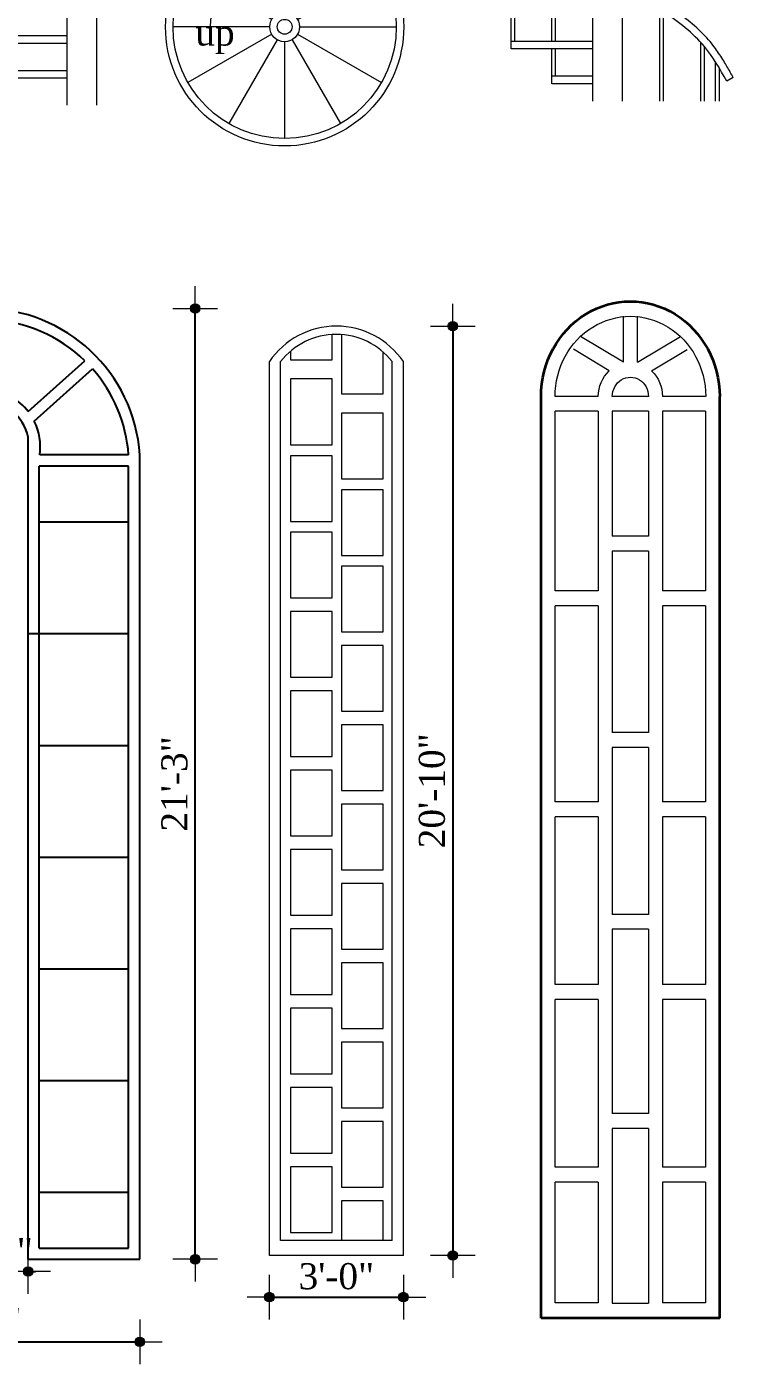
# Model space of a CAD drawing. Header units: inches. Extents: x 244 to 65245, y -2247 to 11745.
# Drawn here: x 62845 to 63034.9, y 9172.4 to 9531.5 of the extents above; entities that cross this region are included whole.
import ezdxf

# ---------------------------------------------------------------- set-up
doc = ezdxf.new("R2010")
doc.units = ezdxf.units.IN
doc.header["$MEASUREMENT"] = 0
for name, color, linetype, lineweight in [('DIMENSION', 115, 'Continuous', 15), ('DOOR & WIN', 11, 'Continuous', 25), ('ELEVATION', 30, 'Continuous', 35), ('hatch', 12, 'Continuous', 9), ('WINDOW', 5, 'Continuous', 18), ('WINDOW ELEVATION', 5, 'Continuous', 18)]:
    doc.layers.add(name, color=color, linetype=linetype, lineweight=lineweight)
doc.styles.add('7 INCH', font='times.ttf', dxfattribs={"height": 7})
doc.styles.add('NAVARAJ', font='times.ttf', dxfattribs={"height": 9})
doc.dimstyles.new('7 INCH', dxfattribs={"dimscale": 0, "dimtxt": 7, "dimasz": 1, "dimexe": 2, "dimexo": 9, "dimgap": 2, "dimtad": 1, "dimdec": 0, "dimzin": 3, "dimdsep": 46, "dimlunit": 4, "dimtxsty": '7 INCH', "dimblk": 'DIM', "dimcen": 3, "dimdle": 3, "dimse1": 1, "dimse2": 1, "dimclrd": 256, "dimclre": 256, "dimclrt": 7, "dimadec": 1, "dimazin": 2, "dimtfac": 1, "dimtdec": 0, "dimtix": 1, "dimtofl": 0, "dimtmove": 2, "dimatfit": 3, "dimldrblk": 'DIM', "dimfxl": 2, "dimfrac": 2, "dimtolj": 2, "dimtzin": 0, "dimarcsym": 0})

# ---------------------------------------------------------------- blocks, each defined once
blk = doc.blocks.new('DIM')
at = {"layer": 'DIMENSION'}
h = blk.add_hatch(color=256, dxfattribs=at)
h.paths.add_polyline_path([(0, 1.28), (0, 0), (1.28, 0, 0.414214)])
h.paths.add_polyline_path([(1.28, 0), (0, 0), (0, -1.28, 0.414214)])
h.paths.add_polyline_path([(0, 0), (-1.28, 0, 0.414214), (0, -1.28)])
h.paths.add_polyline_path([(0, 1.28, 0.414214), (-1.28, 0), (0, 0)])
for p, q in [((0, 6), (0, -6)), ((-6, 0), (6, 0))]:
    blk.add_line(p, q, dxfattribs=at)
blk.add_circle((0, 0), 1.28, dxfattribs=at)
blk = doc.blocks.new('*D296')
at = {"layer": 'Defpoints', "color": 0, "lineweight": -2, "ltscale": 2, "transparency": 16777216}
for p in [(62928.22, 9451.1), (62928.22, 9201.56), (62959.49, 9201.56)]:
    blk.add_point(p, dxfattribs=at)
at = {"layer": 'DIMENSION', "lineweight": -2, "ltscale": 2, "transparency": 16777216}
blk.add_line((62959.49, 9450.1), (62959.49, 9202.56), dxfattribs=at)
for p, rotation in [((62959.49, 9451.1), 90), ((62959.49, 9201.56), 270)]:
    blk.add_blockref('DIM', p, dxfattribs=dict(at, rotation=rotation))
at = {"layer": 'DIMENSION', "color": 7, "ltscale": 2, "transparency": 16777216, "insert": (62953.93, 9326.33), "char_height": 7, "attachment_point": 5, "rotation": 90, "style": '7 INCH'}
blk.add_mtext('\\A2;20\'-10"', dxfattribs=at)
blk = doc.blocks.new('*D297')
at = {"layer": 'Defpoints', "color": 0, "lineweight": -2, "ltscale": 2, "transparency": 16777216}
for p in [(62910.22, 9201.17), (62946.22, 9201.56), (62946.22, 9190.39)]:
    blk.add_point(p, dxfattribs=at)
at = {"layer": 'DIMENSION', "lineweight": -2, "ltscale": 2, "transparency": 16777216}
blk.add_line((62911.22, 9190.39), (62945.22, 9190.39), dxfattribs=at)
at = {"layer": 'DIMENSION', "lineweight": -2, "ltscale": 2, "transparency": 16777216, "rotation": 180}
blk.add_blockref('DIM', (62910.22, 9190.39), dxfattribs=at)
at = {"layer": 'DIMENSION', "lineweight": -2, "ltscale": 2, "transparency": 16777216}
blk.add_blockref('DIM', (62946.22, 9190.39), dxfattribs=at)
at = {"layer": 'DIMENSION', "color": 7, "ltscale": 2, "transparency": 16777216, "insert": (62928.22, 9195.95), "char_height": 7, "attachment_point": 5, "style": '7 INCH'}
blk.add_mtext('\\A2;3\'-0"', dxfattribs=at)
blk = doc.blocks.new('RST1')
at = {"color": 1}
for p, q in [((-4, 185), (-9, 170)), ((-4, 185), (1, 170)), ((-9, 170), (1, 170)), ((-8, 131.63), (-8, 170)), ((0, 127.02), (0, 170)), ((-8, 0), (-8, 129.32)), ((0, 0), (0, 124.7))]:
    blk.add_line(p, q, dxfattribs=at)
for p, q in [((-29.98, 110), (-29.98, 148)), ((-28.98, 112), (-28.98, 144.39)), ((-19, 100.67), (-19, 136.2)), ((-18, 102.67), (-18, 135.5)), ((-4.5, 93.33), (-4.5, 127.31)), ((-3.5, 93.33), (-3.5, 126.74)), ((10, 84), (10, 118.25)), ((11, 74.67), (11, 117.52)), ((-19, 112), (-29.98, 112)), ((-8, 112), (-18, 112)), ((-19, 110), (-29.98, 110)), ((-8, 110), (-18, 110)), ((20.98, 74.67), (20.98, 108.85)), ((21.98, 65.33), (21.98, 107.85)), ((-19, 102.67), (-8, 102.67)), ((-19, 100.67), (-8, 100.67)), ((25, 65.33), (25, 95.15)), ((26, 63.33), (26, 96.4)), ((-8, 93.33), (0, 93.33)), ((-8, 91.33), (0, 91.33)), ((0, 84), (11, 84)), ((0, 82), (11, 82)), ((10, 74.67), (10, 82)), ((0, 74.67), (21.98, 74.67)), ((0, 72.67), (21.98, 72.67)), ((10, 65.33), (10, 72.67)), ((11, 65.33), (11, 72.67)), ((20.98, 65.33), (20.98, 72.67)), ((-18, 28), (-18, 64.68)), ((0, 65.33), (26, 65.33)), ((-19, 26), (-19, 64)), ((0, 63.33), (26, 63.33)), ((10, 56), (10, 63.33)), ((11, 56), (11, 63.33)), ((20.98, 56), (20.98, 63.33)), ((21.98, 54), (21.98, 63.33)), ((-29.98, 16.67), (-29.98, 54.67)), ((-28.98, 18.67), (-28.98, 55.81)), ((0, 56), (21.98, 56)), ((0, 54), (21.98, 54)), ((10, 46.67), (10, 54)), ((11, 44.67), (11, 54)), ((-33, 9.33), (-33, 50.46)), ((-34, 7.33), (-34, 48.82)), ((-37.74, 46.31), (-36, 45.33)), ((0, 46.67), (11, 46.67)), ((0, 44.67), (11, 44.67)), ((-8, 28), (-19, 28)), ((-8, 26), (-19, 26)), ((-29.98, 18.67), (-8, 18.67)), ((-29.98, 16.67), (-8, 16.67)), ((-34, 9.33), (-8, 9.33)), ((-34, 7.33), (-8, 7.33))]:
    blk.add_line(p, q)
at = {"color": 2}
for points, knots in [([(21.98, 92), (24.88, 94.83), (31.11, 101.33), (20.85, 112.07), (10.59, 120.87), (-4.03, 129.4), (-18.47, 137.53), (-26.41, 144.76), (-29.98, 148)], [75.262079, 75.262079, 75.262079, 75.262079, 86.368038, 97.473998, 111.885391, 129.552057, 147.218724, 161.630117, 161.630117, 161.630117, 161.630117]), ([(21.98, 94.82), (22.02, 94.86), (22.06, 94.9), (22.91, 95.78), (23.67, 96.63), (24.79, 98.12), (25.2, 98.76), (25.71, 99.83), (25.85, 100.26), (25.98, 100.91), (26, 101.14), (26, 101.6), (25.97, 101.85), (25.8, 102.61), (25.58, 103.17), (24.91, 104.38), (24.46, 105.02), (23.42, 106.32), (22.83, 106.97), (21.65, 108.19), (21.08, 108.75), (19.94, 109.86), (19.38, 110.4), (17.71, 111.96), (16.63, 112.94), (13.38, 115.73), (11.23, 117.41), (6.61, 120.64), (4.16, 122.2), (-0.77, 125.17), (-3.24, 126.6), (-8.19, 129.43), (-10.66, 130.84), (-14.77, 133.35), (-16.42, 134.41), (-19.18, 136.31), (-20.3, 137.12), (-22.49, 138.81), (-23.56, 139.68), (-26.44, 142.11), (-28.22, 143.7), (-29.98, 145.3)], [77.08352, 77.08352, 77.08352, 77.08352, 77.242412, 77.242412, 80.515182, 80.515182, 83.138564, 83.138564, 85.158074, 85.158074, 86.444492, 86.444492, 87.73091, 87.73091, 90.274846, 90.274846, 92.818782, 92.818782, 95.362719, 95.362719, 97.574631, 97.574631, 99.786544, 99.786544, 104.210369, 104.210369, 113.05802, 113.05802, 121.90567, 121.90567, 130.374239, 130.374239, 138.842807, 138.842807, 144.634712, 144.634712, 148.693251, 148.693251, 152.751791, 152.751791, 159.822746, 159.822746, 159.822746, 159.822746]), ([(11, 85.14), (12.06, 85.93), (13.09, 86.74), (15.93, 89.08), (17.72, 90.69), (20.01, 92.87), (20.43, 93.28), (20.9, 93.74), (20.94, 93.78), (20.98, 93.82)], [62.378398, 62.378398, 62.378398, 62.378398, 66.574405, 66.574405, 73.969642, 73.969642, 75.606027, 75.606027, 75.772325, 75.772325, 75.772325, 75.772325]), ([(0, 78), (1.64, 78.98), (3.26, 79.96), (6.1, 81.75), (7.34, 82.55), (9.03, 83.72), (9.52, 84.06), (10, 84.41)], [48.950943, 48.950943, 48.950943, 48.950943, 54.647719, 54.647719, 59.179168, 59.179168, 61.066304, 61.066304, 61.066304, 61.066304]), ([(-37.74, 46.31), (-37.47, 46.81), (-37.19, 47.3), (-36.34, 48.78), (-35.77, 49.78), (-34.47, 51.89), (-33.74, 53.01), (-32.49, 54.74), (-32.01, 55.36), (-30.39, 57.3), (-29.18, 58.53), (-26.41, 61.04), (-24.83, 62.29), (-22.11, 64.29), (-20.98, 65.07), (-18.73, 66.6), (-17.6, 67.34), (-14.2, 69.54), (-11.92, 70.95), (-9.08, 72.65), (-8.54, 72.97), (-8, 73.3)], [0, 0, 0, 0, 1.677595, 1.677595, 5.032785, 5.032785, 8.888708, 8.888708, 11.136771, 11.136771, 16.040783, 16.040783, 21.828495, 21.828495, 25.8367, 25.8367, 29.844905, 29.844905, 37.861316, 37.861316, 39.737638, 39.737638, 39.737638, 39.737638]), ([(-36, 45.33), (-34.17, 48.59), (-29.96, 56.06), (-19.44, 63.94), (-11.73, 68.74), (-8, 70.97)], [0, 0, 0, 0, 11.105959, 25.517352, 38.547817, 38.547817, 38.547817, 38.547817])]:
    blk.add_open_spline(points, degree=3, knots=knots, dxfattribs=at)
for points in [[(11, 82.67), (14.46, 85.15), (17.6, 87.81), (20.98, 91.04)], [(0, 75.68), (3.45, 77.71), (6.87, 79.78), (10.06, 82)]]:
    blk.add_open_spline(points, degree=3, dxfattribs=at)
blk = doc.blocks.new('RST')
for p, q in [((0, 4), (0, 30)), ((-2, 3.46), (-15, 25.98)), ((2, 3.46), (15, 25.98)), ((-3.46, 2), (-25.98, 15)), ((3.46, 2), (25.98, 15)), ((4, 0), (30, 0)), ((-4, 0), (-30, 0)), ((-3.46, -2), (-25.98, -15)), ((-2, -3.46), (-15, -25.98)), ((2, -3.46), (15, -25.98)), ((3.46, -2), (25.98, -15)), ((0, -4), (0, -30))]:
    blk.add_line(p, q)
at = {"color": 4}
for q in [(17.32, 12.96), (14.33, 10)]:
    blk.add_line((17.32, 10), q, dxfattribs=at)
at = {"color": 2}
for radius in [32, 30]:
    blk.add_circle((0, 0), radius, dxfattribs=at)
for radius in [4, 2]:
    blk.add_circle((0, 0), radius)
at = {"color": 4}
blk.add_arc((0, 0), 20, 30, 180, dxfattribs=at)
at = {"style": 'NAVARAJ'}
blk.add_text('up', height=7, dxfattribs=at).set_placement((-24, -5.03))
blk = doc.blocks.new('*D277')
at = {"layer": 'Defpoints', "color": 0, "lineweight": -2, "ltscale": 2, "transparency": 16777216}
for p in [(62822.33, 9200.53), (62845.41, 9200.53), (62845.41, 9197.26)]:
    blk.add_point(p, dxfattribs=at)
at = {"layer": 'DIMENSION', "lineweight": -2, "ltscale": 2, "transparency": 16777216}
for p, q in [((62821.33, 9197.26), (62820.33, 9197.26)), ((62846.41, 9197.26), (62847.41, 9197.26))]:
    blk.add_line(p, q, dxfattribs=at)
blk.add_blockref('DIM', (62822.33, 9197.26), dxfattribs=at)
at = {"layer": 'DIMENSION', "lineweight": -2, "ltscale": 2, "transparency": 16777216, "rotation": 180}
blk.add_blockref('DIM', (62845.41, 9197.26), dxfattribs=at)
at = {"layer": 'DIMENSION', "color": 7, "ltscale": 2, "transparency": 16777216, "insert": (62833.87, 9202.76), "char_height": 7, "attachment_point": 5, "style": '7 INCH'}
blk.add_mtext('\\A2;1\'-11"', dxfattribs=at)
blk = doc.blocks.new('*D278')
at = {"layer": 'Defpoints', "color": 0, "lineweight": -2, "ltscale": 2, "transparency": 16777216}
for p in [(62791.41, 9200.53), (62875.41, 9200.53), (62875.41, 9178.36)]:
    blk.add_point(p, dxfattribs=at)
at = {"layer": 'DIMENSION', "lineweight": -2, "ltscale": 2, "transparency": 16777216}
blk.add_line((62792.41, 9178.36), (62874.41, 9178.36), dxfattribs=at)
at = {"layer": 'DIMENSION', "lineweight": -2, "ltscale": 2, "transparency": 16777216, "rotation": 180}
blk.add_blockref('DIM', (62791.41, 9178.36), dxfattribs=at)
at = {"layer": 'DIMENSION', "lineweight": -2, "ltscale": 2, "transparency": 16777216}
blk.add_blockref('DIM', (62875.41, 9178.36), dxfattribs=at)
at = {"layer": 'DIMENSION', "color": 7, "ltscale": 2, "transparency": 16777216, "insert": (62833.41, 9183.93), "char_height": 7, "attachment_point": 5, "style": '7 INCH'}
blk.add_mtext('\\A2;7\'-0"', dxfattribs=at)
blk = doc.blocks.new('*D279')
at = {"layer": 'Defpoints', "color": 0, "lineweight": -2, "ltscale": 2, "transparency": 16777216}
for p in [(62833.41, 9455.83), (62890.3, 9455.83), (62875.41, 9200.53)]:
    blk.add_point(p, dxfattribs=at)
at = {"layer": 'DIMENSION', "lineweight": -2, "ltscale": 2, "transparency": 16777216}
blk.add_line((62890.3, 9201.53), (62890.3, 9454.83), dxfattribs=at)
for p, rotation in [((62890.3, 9455.83), 90), ((62890.3, 9200.53), 270)]:
    blk.add_blockref('DIM', p, dxfattribs=dict(at, rotation=rotation))
at = {"layer": 'DIMENSION', "color": 7, "ltscale": 2, "transparency": 16777216, "insert": (62884.74, 9328.18), "char_height": 7, "attachment_point": 5, "rotation": 90, "style": '7 INCH'}
blk.add_mtext('\\A2;21\'-3"', dxfattribs=at)
blk = doc.blocks.new('CC')
at = {"color": 2}
for p, q in [((-29.98, -20.98), (-29.98, 0)), ((-29.98, 0), (-21.98, 0)), ((-21.98, -16.37), (-21.98, 0)), ((0, -38), (0, 0)), ((-1, -36), (-1, -3.61)), ((-11.98, -45.33), (-11.98, -12.5)), ((-10.98, -47.33), (-10.98, -11.8)), ((-26.48, -54.67), (-26.48, -21.26)), ((-25.48, -54.67), (-25.48, -20.69)), ((-21.98, -108), (-21.98, -18.68)), ((-29.98, -108), (-29.98, -23.3)), ((-40.98, -73.33), (-40.98, -30.48)), ((-39.98, -64), (-39.98, -29.75)), ((-50.96, -73.33), (-50.96, -39.15)), ((-21.98, -36), (-11.98, -36)), ((-21.98, -38), (-11.98, -38)), ((-10.98, -36), (0, -36)), ((-10.98, -38), (0, -38)), ((-51.96, -82.67), (-51.96, -40.15)), ((-10.98, -45.33), (-21.98, -45.33)), ((-10.98, -47.33), (-21.98, -47.33)), ((-55.98, -84.67), (-55.98, -51.6)), ((-54.98, -82.67), (-54.98, -52.85)), ((-21.98, -54.67), (-29.98, -54.67)), ((-21.98, -56.67), (-29.98, -56.67)), ((-29.98, -64), (-40.98, -64)), ((-29.98, -66), (-40.98, -66)), ((-39.98, -73.33), (-39.98, -66)), ((-29.98, -73.33), (-51.96, -73.33)), ((-29.98, -75.33), (-51.96, -75.33)), ((-50.96, -82.67), (-50.96, -75.33)), ((-40.98, -82.67), (-40.98, -75.33)), ((-39.98, -82.67), (-39.98, -75.33)), ((-29.98, -82.67), (-55.98, -82.67)), ((-29.98, -84.67), (-55.98, -84.67)), ((-51.96, -94), (-51.96, -84.67)), ((-50.96, -92), (-50.96, -84.67)), ((-40.98, -92), (-40.98, -84.67)), ((-39.98, -92), (-39.98, -84.67)), ((-11.98, -108), (-11.98, -83.32)), ((-10.98, -108), (-10.98, -84)), ((-29.98, -92), (-51.96, -92)), ((-1, -108), (-1, -92.19)), ((0, -108), (0, -93.33)), ((-29.98, -94), (-51.96, -94)), ((-40.98, -103.33), (-40.98, -94)), ((-39.98, -101.33), (-39.98, -94)), ((3.02, -108), (3.02, -97.54)), ((4.02, -108), (4.02, -99.18)), ((-29.98, -101.33), (-40.98, -101.33)), ((-29.98, -103.33), (-40.98, -103.33)), ((7.76, -101.69), (6.02, -102.67))]:
    blk.add_line(p, q, dxfattribs=at)
for points, knots in [([(-51.96, -56), (-54.87, -53.17), (-61.09, -46.67), (-50.83, -35.93), (-40.57, -27.13), (-25.95, -18.6), (-11.51, -10.47), (-3.57, -3.24), (0, 0)], [75.262079, 75.262079, 75.262079, 75.262079, 86.368038, 97.473998, 111.885391, 129.552057, 147.218724, 161.630117, 161.630117, 161.630117, 161.630117]), ([(-51.96, -53.18), (-52, -53.14), (-52.04, -53.1), (-52.89, -52.22), (-53.65, -51.37), (-54.77, -49.88), (-55.18, -49.24), (-55.69, -48.17), (-55.83, -47.74), (-55.96, -47.09), (-55.98, -46.86), (-55.98, -46.4), (-55.95, -46.15), (-55.78, -45.39), (-55.56, -44.83), (-54.89, -43.62), (-54.44, -42.98), (-53.4, -41.68), (-52.81, -41.03), (-51.63, -39.81), (-51.06, -39.25), (-49.92, -38.14), (-49.36, -37.6), (-47.69, -36.04), (-46.61, -35.06), (-43.36, -32.27), (-41.21, -30.59), (-36.59, -27.36), (-34.14, -25.8), (-29.21, -22.83), (-26.74, -21.4), (-21.8, -18.57), (-19.32, -17.16), (-15.21, -14.65), (-13.56, -13.59), (-10.8, -11.69), (-9.68, -10.88), (-7.49, -9.19), (-6.42, -8.32), (-3.54, -5.89), (-1.76, -4.3), (0, -2.7)], [77.08352, 77.08352, 77.08352, 77.08352, 77.242412, 77.242412, 80.515182, 80.515182, 83.138564, 83.138564, 85.158074, 85.158074, 86.444492, 86.444492, 87.73091, 87.73091, 90.274846, 90.274846, 92.818782, 92.818782, 95.362719, 95.362719, 97.574631, 97.574631, 99.786544, 99.786544, 104.210369, 104.210369, 113.05802, 113.05802, 121.90567, 121.90567, 130.374239, 130.374239, 138.842807, 138.842807, 144.634712, 144.634712, 148.693251, 148.693251, 152.751791, 152.751791, 159.822746, 159.822746, 159.822746, 159.822746]), ([(-40.98, -62.86), (-42.04, -62.07), (-43.07, -61.26), (-45.91, -58.92), (-47.7, -57.31), (-49.99, -55.13), (-50.41, -54.72), (-50.88, -54.26), (-50.92, -54.22), (-50.96, -54.18)], [62.378398, 62.378398, 62.378398, 62.378398, 66.574405, 66.574405, 73.969642, 73.969642, 75.606027, 75.606027, 75.772325, 75.772325, 75.772325, 75.772325]), ([(-29.98, -70), (-31.62, -69.02), (-33.24, -68.04), (-36.08, -66.25), (-37.32, -65.45), (-39.01, -64.28), (-39.5, -63.94), (-39.98, -63.59)], [48.950943, 48.950943, 48.950943, 48.950943, 54.647719, 54.647719, 59.179168, 59.179168, 61.066304, 61.066304, 61.066304, 61.066304]), ([(7.76, -101.69), (7.48, -101.19), (7.21, -100.7), (6.36, -99.22), (5.79, -98.22), (4.49, -96.11), (3.76, -94.99), (2.51, -93.26), (2.02, -92.64), (0.41, -90.7), (-0.8, -89.47), (-3.57, -86.96), (-5.15, -85.71), (-7.87, -83.71), (-9, -82.93), (-11.25, -81.4), (-12.38, -80.66), (-15.78, -78.46), (-18.06, -77.05), (-20.9, -75.35), (-21.44, -75.03), (-21.98, -74.7)], [0, 0, 0, 0, 1.677595, 1.677595, 5.032785, 5.032785, 8.888708, 8.888708, 11.136771, 11.136771, 16.040783, 16.040783, 21.828495, 21.828495, 25.8367, 25.8367, 29.844905, 29.844905, 37.861316, 37.861316, 39.737638, 39.737638, 39.737638, 39.737638]), ([(6.02, -102.67), (4.19, -99.41), (-0.02, -91.94), (-10.54, -84.06), (-18.26, -79.26), (-21.98, -77.03)], [0, 0, 0, 0, 11.105959, 25.517352, 38.547817, 38.547817, 38.547817, 38.547817])]:
    blk.add_open_spline(points, degree=3, knots=knots, dxfattribs=at)
for points in [[(-40.98, -65.33), (-44.44, -62.85), (-47.58, -60.19), (-50.96, -56.96)], [(-29.98, -72.32), (-33.43, -70.29), (-36.85, -68.22), (-40.04, -66)]]:
    blk.add_open_spline(points, degree=3, dxfattribs=at)

msp = doc.modelspace()

# ---------------------------------------------------------------- linework, layer by layer
at = {"layer": 'DOOR & WIN'}
for p, q in [((62845.44, 9428.15), (62860.66, 9441.77)), ((62847.06, 9425.58), (62862.73, 9439.59)), ((62845.41, 9200.53), (62845.41, 9421.29)), ((62872.4, 9416.53), (62848.51, 9416.53)), ((62875.41, 9364.69), (62875.41, 9416.53)), ((62848.41, 9203.53), (62848.41, 9413.53)), ((62872.41, 9413.53), (62848.41, 9413.53)), ((62872.41, 9203.53), (62872.41, 9413.53)), ((62848.41, 9398.53), (62872.41, 9398.53)), ((62845.41, 9368.53), (62872.41, 9368.53)), ((62875.41, 9200.53), (62875.41, 9364.69)), ((62848.41, 9338.53), (62872.41, 9338.53)), ((62848.41, 9308.53), (62872.41, 9308.53)), ((62848.41, 9308.53), (62860.41, 9308.53)), ((62848.41, 9278.53), (62872.41, 9278.53)), ((62848.41, 9248.53), (62872.41, 9248.53)), ((62848.41, 9218.53), (62872.41, 9218.53)), ((62848.41, 9203.53), (62872.41, 9203.53)), ((62845.41, 9200.53), (62875.41, 9200.53))]:
    msp.add_line(p, q, dxfattribs=at)
for centre, radius, start, end in [((62833.41, 9413.74), 42.09, 3.8112, 176.1888), ((62833.41, 9413.74), 39.09, 45.8061, 87.801), ((62833.41, 9413.74), 39.09, 4.1042, 41.406), ((62833.41, 9418.75), 12.27, 11.9712, 168.0288), ((62833.41, 9418.75), 15.27, 38.0122, 84.3614), ((62833.41, 9418.75), 15.27, 351.663, 26.5773)]:
    msp.add_arc(centre, radius, start, end, dxfattribs=at)
at = {"layer": 'ELEVATION'}
for p, q in [((62983.22, 9184.73), (62983.22, 9432.23)), ((63031.22, 9184.73), (63031.22, 9432.23)), ((63031.22, 9184.73), (62983.22, 9184.73))]:
    msp.add_line(p, q, dxfattribs=at)
at = {"layer": 'ELEVATION', "extrusion": (0, 0, -1)}
msp.add_ellipse((63007.22, 9432.23), major_axis=(0, 25.5), ratio=0.9411, start_param=4.712389, end_param=7.853982, dxfattribs=at)
at = {"layer": 'hatch'}
for points in [[(62915.9, 9444.36), (62915.9, 9442.03), (62927.13, 9442.03), (62927.13, 9448.83)], [(62929.57, 9448.82), (62929.57, 9432.88), (62940.79, 9432.88), (62940.79, 9444.14)], [(62940.79, 9205.56), (62940.79, 9216.25), (62929.57, 9216.25), (62929.57, 9205.56)]]:
    msp.add_lwpolyline(points, dxfattribs=at)
for points in [[(62915.9, 9419.23), (62927.13, 9419.23), (62927.13, 9436.91), (62915.9, 9436.91)], [(62929.57, 9410.09), (62940.79, 9410.09), (62940.79, 9427.77), (62929.57, 9427.77)], [(62915.9, 9398.62), (62927.13, 9398.62), (62927.13, 9416.31), (62915.9, 9416.31)], [(62929.57, 9389.48), (62940.79, 9389.48), (62940.79, 9407.16), (62929.57, 9407.16)], [(62915.9, 9378.12), (62927.13, 9378.12), (62927.13, 9395.81), (62915.9, 9395.81)], [(62929.57, 9368.98), (62940.79, 9368.98), (62940.79, 9386.66), (62929.57, 9386.66)], [(62915.9, 9356.82), (62927.13, 9356.82), (62927.13, 9374.5), (62915.9, 9374.5)], [(62929.57, 9347.68), (62940.79, 9347.68), (62940.79, 9365.36), (62929.57, 9365.36)], [(62915.9, 9335.52), (62927.13, 9335.52), (62927.13, 9353.2), (62915.9, 9353.2)], [(62929.57, 9326.38), (62940.79, 9326.38), (62940.79, 9344.06), (62929.57, 9344.06)], [(62915.9, 9314.22), (62927.13, 9314.22), (62927.13, 9331.9), (62915.9, 9331.9)], [(62929.57, 9305.08), (62940.79, 9305.08), (62940.79, 9322.76), (62929.57, 9322.76)], [(62915.9, 9292.92), (62927.13, 9292.92), (62927.13, 9310.6), (62915.9, 9310.6)], [(62929.57, 9283.77), (62940.79, 9283.77), (62940.79, 9301.46), (62929.57, 9301.46)], [(62915.9, 9271.62), (62927.13, 9271.62), (62927.13, 9289.3), (62915.9, 9289.3)], [(62929.57, 9262.47), (62940.79, 9262.47), (62940.79, 9280.15), (62929.57, 9280.15)], [(62915.9, 9250.32), (62927.13, 9250.32), (62927.13, 9268), (62915.9, 9268)], [(62929.57, 9241.17), (62940.79, 9241.17), (62940.79, 9258.85), (62929.57, 9258.85)], [(62915.9, 9229.02), (62927.13, 9229.02), (62927.13, 9246.7), (62915.9, 9246.7)], [(62929.57, 9219.87), (62940.79, 9219.87), (62940.79, 9237.55), (62929.57, 9237.55)], [(62915.9, 9207.72), (62927.13, 9207.72), (62927.13, 9225.4), (62915.9, 9225.4)]]:
    msp.add_lwpolyline(points, close=True, dxfattribs=at)
at = {"layer": 'WINDOW'}
for p, q in [((63005.34, 9441.4), (63005.34, 9453.73)), ((63009.1, 9441.4), (63009.1, 9453.73)), ((63005.34, 9441.4), (62993.82, 9448.34)), ((63009.1, 9441.4), (63020.65, 9448.32)), ((63001.52, 9439.1), (62991.96, 9444.87)), ((63012.93, 9439.1), (63022.5, 9444.84)), ((62998.6, 9432.23), (62986.99, 9432.23)), ((63012.08, 9432.23), (63002.36, 9432.23)), ((63027.45, 9432.23), (63015.84, 9432.23)), ((62986.99, 9380.03), (62986.99, 9428.23)), ((62998.6, 9428.23), (62986.99, 9428.23)), ((62998.6, 9428.23), (62998.6, 9380.03)), ((63012.08, 9428.23), (63002.36, 9428.23)), ((63002.36, 9428.23), (63002.36, 9394.71)), ((63012.08, 9428.23), (63012.08, 9394.71)), ((63027.45, 9428.23), (63015.84, 9428.23)), ((63015.84, 9428.23), (63015.84, 9380.03)), ((63027.45, 9428.23), (63027.45, 9380.03)), ((63012.08, 9394.71), (63002.36, 9394.71)), ((63002.36, 9390.71), (63002.36, 9341.98)), ((63012.08, 9390.71), (63002.36, 9390.71)), ((63012.08, 9390.71), (63012.08, 9341.98)), ((62998.6, 9380.03), (62986.99, 9380.03)), ((63027.45, 9380.03), (63015.84, 9380.03)), ((62986.99, 9323.36), (62986.99, 9376.03)), ((62998.6, 9376.03), (62986.99, 9376.03)), ((62998.6, 9376.03), (62998.6, 9323.36)), ((63015.84, 9376.03), (63015.84, 9323.36)), ((63027.45, 9376.03), (63015.84, 9376.03)), ((63027.45, 9376.03), (63027.45, 9323.36)), ((63012.08, 9341.98), (63002.36, 9341.98)), ((63002.36, 9337.98), (63002.36, 9293.14)), ((63012.08, 9337.98), (63002.36, 9337.98)), ((63012.08, 9337.98), (63012.08, 9293.14)), ((62998.6, 9323.36), (62986.99, 9323.36)), ((63027.45, 9323.36), (63015.84, 9323.36)), ((62986.99, 9274.3), (62986.99, 9319.36)), ((62998.6, 9319.36), (62986.99, 9319.36)), ((62998.6, 9319.36), (62998.6, 9274.3)), ((63015.84, 9319.36), (63015.84, 9274.3)), ((63027.45, 9319.36), (63015.84, 9319.36)), ((63027.45, 9319.36), (63027.45, 9274.3)), ((63012.08, 9293.14), (63002.36, 9293.14)), ((63002.36, 9289.14), (63002.36, 9239.68)), ((63012.08, 9289.14), (63002.36, 9289.14)), ((63012.08, 9289.14), (63012.08, 9239.68)), ((62998.6, 9274.3), (62986.99, 9274.3)), ((63027.45, 9274.3), (63015.84, 9274.3)), ((62986.99, 9225.24), (62986.99, 9270.3)), ((62998.6, 9270.3), (62986.99, 9270.3)), ((62998.6, 9270.3), (62998.6, 9225.24)), ((63015.84, 9270.3), (63015.84, 9225.24)), ((63027.45, 9270.3), (63015.84, 9270.3)), ((63027.45, 9270.3), (63027.45, 9225.24)), ((63012.08, 9239.68), (63002.36, 9239.68)), ((63002.36, 9235.68), (63002.36, 9201.09)), ((63012.08, 9235.68), (63002.36, 9235.68)), ((63012.08, 9235.68), (63012.08, 9201.09)), ((62998.6, 9225.24), (62986.99, 9225.24)), ((63027.45, 9225.24), (63015.84, 9225.24)), ((62986.99, 9188.87), (62986.99, 9221.24)), ((62998.6, 9221.24), (62986.99, 9221.24)), ((62998.6, 9221.24), (62998.6, 9188.87)), ((63015.84, 9221.24), (63015.84, 9188.87)), ((63027.45, 9221.24), (63015.84, 9221.24)), ((63027.45, 9221.24), (63027.45, 9188.87)), ((63002.36, 9208.21), (63002.36, 9188.73)), ((63012.08, 9208.21), (63012.08, 9188.73)), ((62998.6, 9188.87), (62986.99, 9188.87)), ((63002.36, 9188.73), (63012.08, 9188.73)), ((63027.45, 9188.87), (63015.84, 9188.87))]:
    msp.add_line(p, q, dxfattribs=at)
at = {"layer": 'WINDOW', "extrusion": (0, 0, -1)}
for major_axis, start_param, end_param in [((0, 21.5), 4.712389, 7.853982), ((0, 9.16), -1.570796, -0.723162), ((0, 9.16), 0.723879, 1.570796), ((0, 5.16), 4.712389, 7.853982)]:
    msp.add_ellipse((63007.22, 9432.23), major_axis=major_axis, ratio=0.9411, start_param=start_param, end_param=end_param, dxfattribs=at)
at = {"layer": 'WINDOW ELEVATION'}
for p, q in [((62910.22, 9201.56), (62910.22, 9441.59)), ((62913.22, 9205.56), (62913.22, 9441.59)), ((62943.22, 9205.56), (62943.22, 9441.59)), ((62946.22, 9201.56), (62946.22, 9441.59)), ((62943.22, 9205.56), (62913.22, 9205.56)), ((62946.22, 9201.56), (62910.22, 9201.56))]:
    msp.add_line(p, q, dxfattribs=at)
for centre, radius, start, end in [((62928.22, 9429.31), 21.79, 34.2881, 145.7119), ((62928.22, 9429.77), 19.1, 38.233, 141.767)]:
    msp.add_arc(centre, radius, start, end, dxfattribs=at)

# ---------------------------------------------------------------- block references
at = {"layer": 'DIMENSION'}
for name, p in [('RST1', (62863.86, 9510.45)), ('RST', (62914.33, 9531.47))]:
    msp.add_blockref(name, p, dxfattribs=at)
at = {"layer": 'hatch', "ltscale": 2}
msp.add_blockref('CC', (63027.11, 9619.53), dxfattribs=at)

# ---------------------------------------------------------------- dimensions: what is measured, and where the dimension line sits
at = {"layer": 'DIMENSION', "ltscale": 2}
for base, p1, p2, picture, middle in [((62890.3, 9455.83), (62875.41, 9200.53), (62833.41, 9455.83), '*D279', (62884.74, 9328.18)), ((62959.49, 9201.56), (62928.22, 9451.1), (62928.22, 9201.56), '*D296', (62953.93, 9326.33))]:
    dim = msp.add_linear_dim(base=base, p1=p1, p2=p2, angle=90, dimstyle='7 INCH', override={"dimscale": 1}, dxfattribs=at)
    dim.commit()
    dim.dimension.update_dxf_attribs({"geometry": picture, "text_midpoint": middle})
for base, p1, p2, picture, middle in [((62845.41, 9197.26), (62822.33, 9200.53), (62845.41, 9200.53), '*D277', (62833.87, 9202.76)), ((62946.22, 9190.39), (62910.22, 9201.17), (62946.22, 9201.56), '*D297', (62928.22, 9195.95)), ((62875.41, 9178.36), (62791.41, 9200.53), (62875.41, 9200.53), '*D278', (62833.41, 9183.93))]:
    dim = msp.add_linear_dim(base=base, p1=p1, p2=p2, dimstyle='7 INCH', override={"dimscale": 1}, dxfattribs=at)
    dim.commit()
    dim.dimension.update_dxf_attribs({"geometry": picture, "text_midpoint": middle})

doc.saveas('drawing.dxf')
